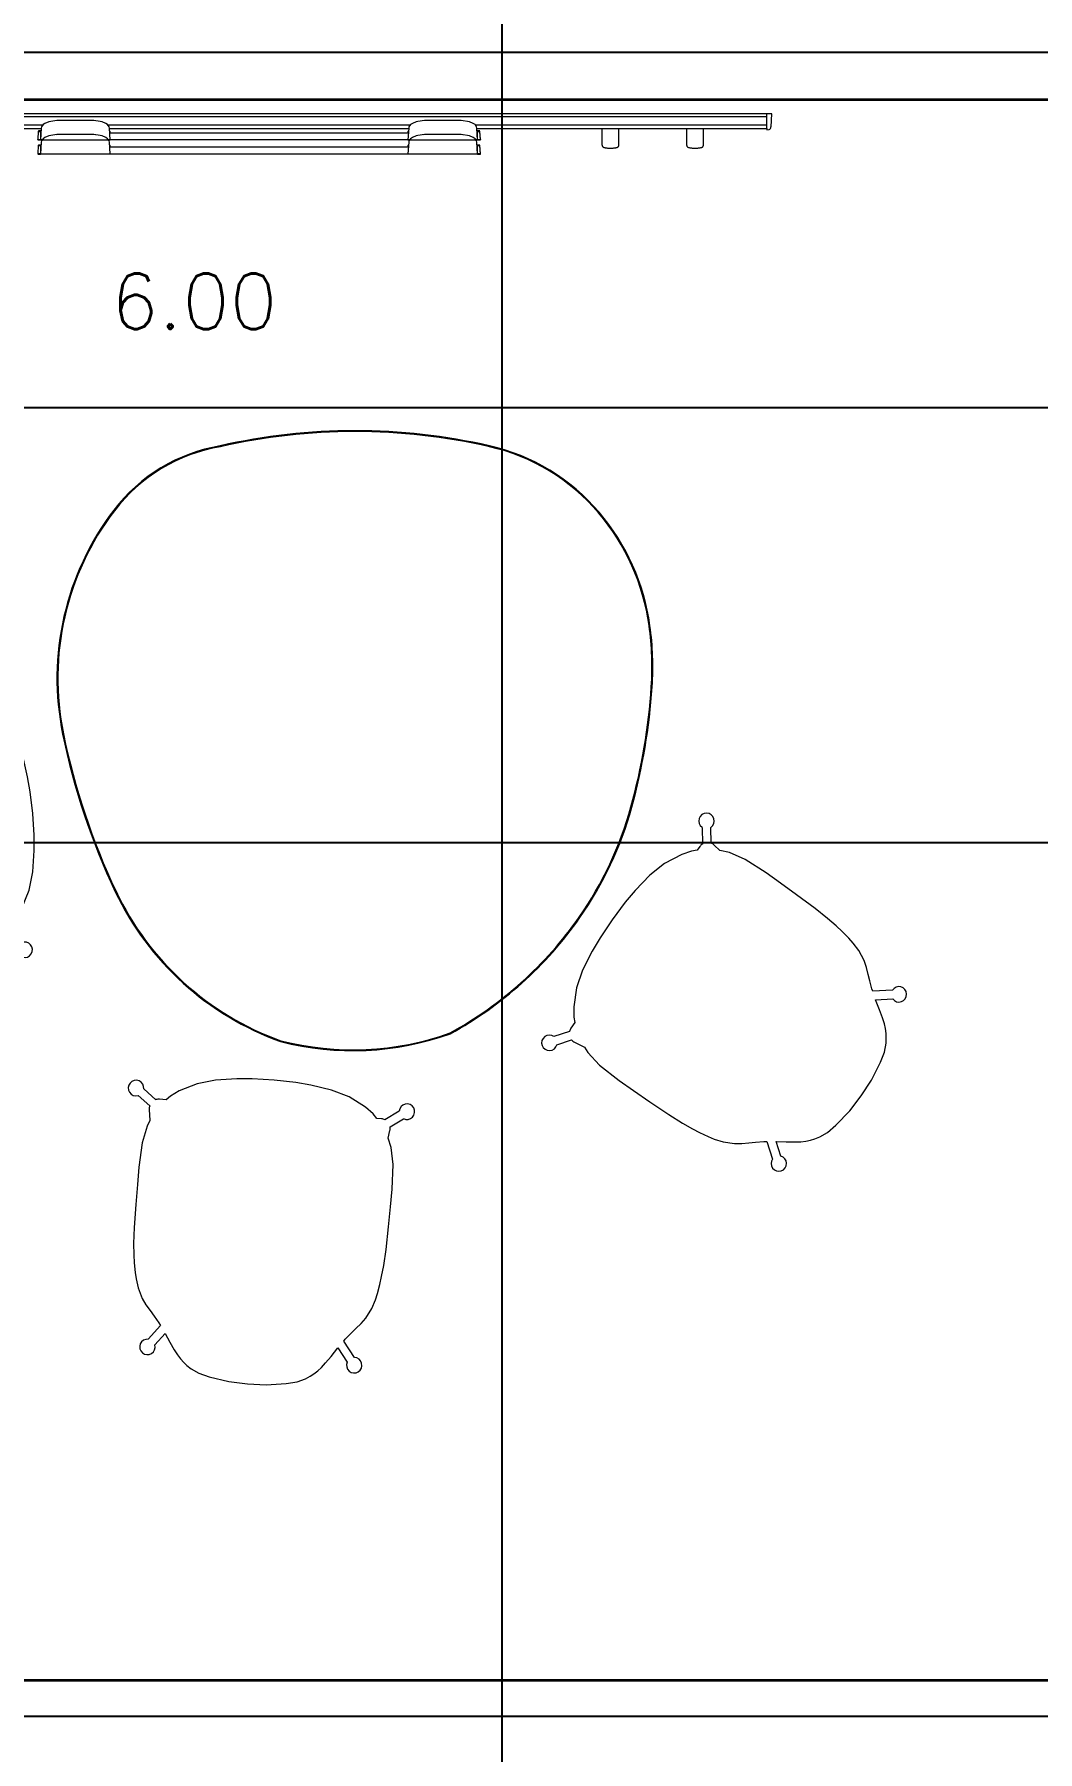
# Model space of a CAD drawing. Header units: inches. Extents: x -6 to 158, y 10 to 161.
# Drawn here: x 28.345 to 30.152, y 88.905 to 92.001 of the extents above; entities that cross this region are included whole.
import ezdxf

# ---------------------------------------------------------------- set-up
doc = ezdxf.new("R2010")
doc.units = ezdxf.units.IN
doc.header["$MEASUREMENT"] = 0
doc.linetypes.add('IMPORT-AI-Linetype-8', pattern=[7811.371918, 4882.107551, -976.421456, 976.421456, -976.421456])
doc.layers.add('A-WALL', color=5, linetype='Continuous', lineweight=9)
doc.layers.add('I-FURN', color=2, linetype='Continuous', lineweight=9)
doc.layers.add('HATCH ACERA QUIRIBI', color=33, linetype='FENCELINE1')
doc.layers.add('ZUCA-EJES', color=251, linetype='Continuous')
doc.layers.add('Sector terreno natural', color=7, linetype='Continuous', lineweight=13, true_color=0xa28c7c)
doc.styles.add('DETALLES$0$DETALLES$0$TEXTO GENERAL', font='romans.shx')
doc.linetypes.add('FENCELINE1', pattern='A,0.25,-0.1,[133,ltypeshp.shx,S=0.1,R=0,X=-0.1,Y=0],-0.1,1', length=1.45)
doc.dimstyles.new('DISTRIBUCIÓN$0$PLANTA ARQUITECTONICA$0$STANDARD', dxfattribs={"dimscale": 0, "dimtxt": 0.1, "dimasz": 0.075, "dimexe": 0.0333, "dimexo": 0.0333, "dimgap": 0.0333, "dimtad": 0, "dimtih": 1, "dimtoh": 1, "dimzin": 0, "dimdsep": 46, "dimtxsty": 'DETALLES$0$DETALLES$0$TEXTO GENERAL', "dimblk": 'DISTRIBUCIÓN$0$PLANTA ARQUITECTONICA$0$_ARCHTICK', "dimcen": 0.0333, "dimdle": 0.0333, "dimclrd": 124, "dimclre": 124, "dimclrt": 1, "dimaunit": 1, "dimadec": 0, "dimazin": 0, "dimtfac": 1, "dimtix": 1, "dimtmove": 2, "dimatfit": 3, "dimfxl": 2, "dimtolj": 1, "dimtzin": 0, "dimarcsym": 0})

# ---------------------------------------------------------------- blocks, each defined once
blk = doc.blocks.new('HermanMiller_Exclave_EXSB_SmallBoards1 - Tackable Pkg 1-622361-Level 1')
at = {"layer": 'I-FURN', "color": 251}
for p, q in [((6.5, -26.1), (5.2, -47)), ((7, -23.5), (6.5, -26.1)), ((7, -23.5), (6.5, -26.1)), ((9.9, -19.6), (7, -23.5)), ((8.4, -21.6), (7, -23.5)), ((13.2, -17.4), (9.9, -19.6)), ((19.9, -14.7), (13.2, -17.4)), ((34.7, -12.3), (19.9, -14.7)), ((34.7, -12.3), (32.6, -12.6)), ((101.2, -12.3), (34.7, -12.3)), ((101.2, -12.3), (34.7, -12.3)), ((112.8, -14), (101.2, -12.3)), ((103.5, -12.6), (101.2, -12.3)), ((116, -14.7), (112.8, -14)), ((122.7, -17.4), (116, -14.7)), ((126, -19.6), (122.7, -17.4)), ((128.9, -23.5), (126, -19.6)), ((128.9, -23.5), (127.4, -21.6)), ((129.4, -26.1), (128.9, -23.5)), ((129.4, -26.1), (128.9, -23.5)), ((130.6, -47), (129.4, -26.1)), ((668.5, -26.1), (667.2, -47)), ((669, -23.4), (668.5, -26.1)), ((669, -23.5), (668.5, -26.1)), ((671.9, -19.6), (669, -23.5)), ((670.4, -21.6), (669, -23.5)), ((675.1, -17.4), (671.9, -19.6)), ((681.9, -14.7), (675.1, -17.4)), ((685, -14), (681.9, -14.7)), ((696.7, -12.3), (685, -14)), ((696.7, -12.3), (694.3, -12.6)), ((763.2, -12.3), (696.7, -12.3)), ((763.2, -12.3), (696.7, -12.3)), ((778, -14.7), (763.2, -12.3)), ((765.2, -12.6), (763.2, -12.3)), ((784.7, -17.4), (778, -14.7)), ((788, -19.6), (784.7, -17.4)), ((790.8, -23.5), (788, -19.6)), ((790.8, -23.5), (789.4, -21.6)), ((791.4, -26.1), (790.8, -23.4)), ((791.4, -26.1), (790.8, -23.5)), ((792.6, -47), (791.4, -26.1)), ((0.9, -31.5), (0.1, -46.6)), ((0.1, -46.6), (5.2, -46.6)), ((0.1, -47.2), (5.2, -47.2)), ((0.8, -46.9), (5.2, -46.9)), ((0.9, -31.2), (5.2, -31.2)), ((0.9, -31.2), (0.9, -35.5)), ((5.1, -46.9), (1.6, -46.9)), ((1.6, -46.9), (5, -46.9)), ((5.2, -34.5), (5.2, -31.2)), ((5.2, -34.5), (5.2, -47.2)), ((5.2, -47), (130.6, -47)), ((792.6, -47.2), (5.2, -47.2)), ((129.7, -31.2), (130.9, -31.2)), ((130.9, -34.5), (130.9, -31.2)), ((130.9, -34.5), (667, -34.5)), ((667, -31.2), (668.2, -31.2)), ((667, -31.2), (667, -34.5)), ((667.2, -47), (792.6, -47)), ((792.6, -31.2), (792.6, -34.5)), ((792.6, -47.2), (792.6, -34.5)), ((792.6, -46.6), (797.7, -46.6)), ((792.6, -47.2), (797.9, -47.2)), ((792.7, -31.2), (796.9, -31.2)), ((792.7, -46.9), (797, -46.9)), ((796.2, -46.9), (792.7, -46.9)), ((792.8, -46.9), (796.2, -46.9)), ((794.4, -31.5), (795.5, -31.5)), ((797.9, -47.2), (796.9, -31.2)), ((796.9, -35.5), (796.9, -31.2)), ((797.7, -46.6), (796.9, -31.5))]:
    blk.add_line(p, q, dxfattribs=at)
at = {"layer": 'I-FURN', "color": 251, "flags": 128}
for points in [[(0.7, -47), (0.7, -47), (0.7, -47), (0.6, -47), (0.6, -47), (0.6, -46.9), (0.6, -46.9), (0.5, -46.9), (0.5, -46.9), (0.5, -46.9), (0.5, -46.9), (0.4, -46.9), (0.4, -46.9), (0.4, -46.9), (0.4, -46.9), (0.4, -46.9), (0.3, -46.8), (0.3, -46.8), (0.3, -46.8), (0.3, -46.8), (0.3, -46.8), (0.3, -46.8), (0.2, -46.7), (0.2, -46.7), (0.2, -46.7), (0.2, -46.7), (0.2, -46.7), (0.2, -46.6)], [(0.7, -47), (0.7, -47), (0.7, -47), (0.8, -47), (0.8, -47), (0.9, -47), (0.9, -47), (1, -47), (1.1, -47), (1.2, -47), (1.3, -47), (1.4, -47), (1.6, -47), (1.7, -47), (1.8, -47), (2, -47), (2.2, -47), (2.4, -47), (2.6, -47), (2.8, -47), (3, -47), (3.2, -47), (3.4, -47), (3.6, -47), (3.9, -47), (4.1, -47), (4.4, -47), (4.6, -47), (4.9, -47), (5.2, -47)], [(5.1, -47), (4.8, -47), (4.6, -47), (4.3, -47), (4.1, -47), (3.8, -47), (3.6, -47), (3.4, -47), (3.1, -47), (2.9, -47), (2.7, -47), (2.5, -47), (2.3, -47), (2.1, -47), (2, -47), (1.8, -47), (1.7, -47), (1.5, -47), (1.4, -47), (1.3, -47), (1.2, -47), (1.1, -47), (1, -47), (0.9, -47), (0.8, -47), (0.8, -47), (0.8, -47), (0.7, -47), (0.7, -47), (0.7, -47)], [(5.7, -31.1), (5.5, -31.1), (5.2, -31.1), (5, -31.1), (4.8, -31.1), (4.5, -31.1), (4.3, -31.1), (4.1, -31.1), (3.9, -31.1), (3.7, -31.1), (3.5, -31.1), (3.3, -31.1), (3.1, -31.1), (3, -31.1), (2.8, -31.1), (2.6, -31.1), (2.5, -31.1), (2.4, -31.1), (2.2, -31.1), (2.1, -31.1), (2, -31.1), (1.9, -31.1), (1.8, -31.1), (1.7, -31.1), (1.7, -31.1), (1.6, -31.1), (1.6, -31.1), (1.5, -31.1), (1.5, -31.1), (1.5, -31.1), (1.5, -31.1)], [(796.4, -31.1), (796.4, -31.1), (796.3, -31.1), (796.3, -31.1), (796.3, -31.1), (796.2, -31.1), (796.2, -31.1), (796.1, -31.1), (796, -31.1), (795.9, -31.1), (795.8, -31.1), (795.7, -31.1), (795.6, -31.1), (795.5, -31.1), (795.4, -31.1), (795.2, -31.1), (795.1, -31.1), (794.9, -31.1), (794.7, -31.1), (794.5, -31.1), (794.3, -31.1), (794.2, -31.1), (794, -31.1), (793.7, -31.1), (793.5, -31.1), (793.3, -31.1), (793.1, -31.1), (792.8, -31.1), (792.6, -31.1), (792.4, -31.1), (792.1, -31.1)], [(792.7, -47), (793, -47), (793.2, -47), (793.5, -47), (793.7, -47), (794, -47), (794.2, -47), (794.5, -47), (794.7, -47), (794.9, -47), (795.1, -47), (795.3, -47), (795.5, -47), (795.7, -47), (795.9, -47), (796, -47), (796.2, -47), (796.3, -47), (796.5, -47), (796.6, -47), (796.7, -47), (796.8, -47), (796.9, -47), (796.9, -47), (797, -47), (797.1, -47), (797.1, -47), (797.1, -47), (797.1, -47), (797.2, -47)], [(797.2, -47), (797.1, -47), (797.1, -47), (797.1, -47), (797.1, -47), (797, -47), (796.9, -47), (796.9, -47), (796.8, -47), (796.7, -47), (796.6, -47), (796.4, -47), (796.3, -47), (796.2, -47), (796, -47), (795.9, -47), (795.7, -47), (795.5, -47), (795.3, -47), (795.1, -47), (794.9, -47), (794.7, -47), (794.5, -47), (794.2, -47), (794, -47), (793.7, -47), (793.5, -47), (793.2, -47), (793, -47), (792.7, -47)], [(797.7, -46.6), (797.7, -46.6), (797.7, -46.7), (797.7, -46.7), (797.7, -46.7), (797.6, -46.7), (797.6, -46.7), (797.6, -46.8), (797.6, -46.8), (797.6, -46.8), (797.6, -46.8), (797.5, -46.8), (797.5, -46.8), (797.5, -46.9), (797.5, -46.9), (797.4, -46.9), (797.4, -46.9), (797.4, -46.9), (797.4, -46.9), (797.4, -46.9), (797.3, -46.9), (797.3, -46.9), (797.3, -46.9), (797.3, -46.9), (797.2, -47), (797.2, -47), (797.2, -47), (797.2, -47), (797.2, -47)]]:
    blk.add_lwpolyline(points, dxfattribs=at)
blk = doc.blocks.new('HermanMiller_Exclave_EXSB_SmallBoards1 - Tackable Pkg 1-V11-Level 1')
at = {"layer": 'I-FURN', "color": 251}
for p, q in [((6.5, -26.1), (5.2, -47)), ((7, -23.5), (6.5, -26.1)), ((7, -23.5), (6.5, -26.1)), ((9.9, -19.6), (7, -23.5)), ((9.9, -19.6), (7, -23.5)), ((13.2, -17.4), (9.9, -19.6)), ((19.9, -14.7), (13.2, -17.4)), ((34.7, -12.3), (19.9, -14.7)), ((101.2, -12.3), (34.7, -12.3)), ((101.2, -12.3), (34.7, -12.3)), ((112.8, -14), (101.2, -12.3)), ((116, -14.7), (112.8, -14)), ((122.7, -17.4), (116, -14.7)), ((126, -19.6), (122.7, -17.4)), ((128.9, -23.5), (126, -19.6)), ((128.9, -23.5), (126, -19.6)), ((129.4, -26.1), (128.9, -23.5)), ((129.4, -26.1), (128.9, -23.5)), ((130.6, -47), (129.4, -26.1)), ((668.5, -26.1), (667.2, -47)), ((669, -23.4), (668.5, -26.1)), ((669, -23.5), (668.5, -26.1)), ((671.9, -19.6), (669, -23.5)), ((671.9, -19.6), (669, -23.5)), ((675.1, -17.4), (671.9, -19.6)), ((681.9, -14.7), (675.1, -17.4)), ((685, -14), (681.9, -14.7)), ((696.7, -12.3), (685, -14)), ((763.2, -12.3), (696.7, -12.3)), ((763.2, -12.3), (696.7, -12.3)), ((778, -14.7), (763.2, -12.3)), ((784.7, -17.4), (778, -14.7)), ((788, -19.6), (784.7, -17.4)), ((790.8, -23.5), (788, -19.6)), ((790.8, -23.5), (788, -19.6)), ((791.4, -26.1), (790.8, -23.4)), ((791.4, -26.1), (790.8, -23.5)), ((792.6, -47), (791.4, -26.1)), ((0.9, -31.5), (0.1, -46.6)), ((0.1, -46.6), (5.2, -46.6)), ((0.1, -47.2), (5.2, -47.2)), ((0.8, -46.9), (5.2, -46.9)), ((0.9, -31.2), (5.2, -31.2)), ((0.9, -31.2), (0.9, -35.5)), ((5.1, -46.9), (1.6, -46.9)), ((1.6, -46.9), (5, -46.9)), ((5.2, -34.5), (5.2, -31.2)), ((5.2, -34.5), (5.2, -47.2)), ((5.2, -47), (130.6, -47)), ((8.3, -47.2), (5.2, -47.2)), ((670.2, -47.2), (127.6, -47.2)), ((129.7, -31.2), (130.9, -31.2)), ((130.9, -34.5), (130.9, -31.2)), ((130.9, -34.5), (667, -34.5)), ((667, -31.2), (668.2, -31.2)), ((667, -31.2), (667, -34.5)), ((667.2, -47), (792.6, -47)), ((792.6, -47.2), (789.6, -47.2)), ((792.6, -31.2), (792.6, -34.5)), ((792.6, -47.2), (792.6, -34.5)), ((792.6, -46.6), (797.7, -46.6)), ((792.6, -47.2), (797.9, -47.2)), ((792.7, -31.2), (796.9, -31.2)), ((792.7, -46.9), (797, -46.9)), ((796.2, -46.9), (792.7, -46.9)), ((792.8, -46.9), (796.2, -46.9)), ((794.4, -31.5), (795.5, -31.5)), ((797.9, -47.2), (796.9, -31.2)), ((796.9, -35.5), (796.9, -31.2)), ((797.7, -46.6), (796.9, -31.5))]:
    blk.add_line(p, q, dxfattribs=at)
at = {"layer": 'I-FURN', "color": 251, "flags": 128}
for points in [[(0.7, -47), (0.7, -47), (0.7, -47), (0.6, -47), (0.6, -47), (0.6, -46.9), (0.6, -46.9), (0.5, -46.9), (0.5, -46.9), (0.5, -46.9), (0.5, -46.9), (0.4, -46.9), (0.4, -46.9), (0.4, -46.9), (0.4, -46.9), (0.4, -46.9), (0.3, -46.8), (0.3, -46.8), (0.3, -46.8), (0.3, -46.8), (0.3, -46.8), (0.3, -46.8), (0.2, -46.7), (0.2, -46.7), (0.2, -46.7), (0.2, -46.7), (0.2, -46.7), (0.2, -46.6)], [(0.7, -47), (0.7, -47), (0.7, -47), (0.8, -47), (0.8, -47), (0.9, -47), (0.9, -47), (1, -47), (1.1, -47), (1.2, -47), (1.3, -47), (1.4, -47), (1.6, -47), (1.7, -47), (1.8, -47), (2, -47), (2.2, -47), (2.4, -47), (2.6, -47), (2.8, -47), (3, -47), (3.2, -47), (3.4, -47), (3.6, -47), (3.9, -47), (4.1, -47), (4.4, -47), (4.6, -47), (4.9, -47), (5.2, -47)], [(5.1, -47), (4.8, -47), (4.6, -47), (4.3, -47), (4.1, -47), (3.8, -47), (3.6, -47), (3.4, -47), (3.1, -47), (2.9, -47), (2.7, -47), (2.5, -47), (2.3, -47), (2.1, -47), (2, -47), (1.8, -47), (1.7, -47), (1.5, -47), (1.4, -47), (1.3, -47), (1.2, -47), (1.1, -47), (1, -47), (0.9, -47), (0.8, -47), (0.8, -47), (0.8, -47), (0.7, -47), (0.7, -47), (0.7, -47)], [(5.7, -31.1), (5.5, -31.1), (5.2, -31.1), (5, -31.1), (4.8, -31.1), (4.5, -31.1), (4.3, -31.1), (4.1, -31.1), (3.9, -31.1), (3.7, -31.1), (3.5, -31.1), (3.3, -31.1), (3.1, -31.1), (3, -31.1), (2.8, -31.1), (2.6, -31.1), (2.5, -31.1), (2.4, -31.1), (2.2, -31.1), (2.1, -31.1), (2, -31.1), (1.9, -31.1), (1.8, -31.1), (1.7, -31.1), (1.7, -31.1), (1.6, -31.1), (1.6, -31.1), (1.5, -31.1), (1.5, -31.1), (1.5, -31.1), (1.5, -31.1)], [(796.4, -31.1), (796.4, -31.1), (796.3, -31.1), (796.3, -31.1), (796.3, -31.1), (796.2, -31.1), (796.2, -31.1), (796.1, -31.1), (796, -31.1), (795.9, -31.1), (795.8, -31.1), (795.7, -31.1), (795.6, -31.1), (795.5, -31.1), (795.4, -31.1), (795.2, -31.1), (795.1, -31.1), (794.9, -31.1), (794.7, -31.1), (794.5, -31.1), (794.3, -31.1), (794.2, -31.1), (794, -31.1), (793.7, -31.1), (793.5, -31.1), (793.3, -31.1), (793.1, -31.1), (792.8, -31.1), (792.6, -31.1), (792.4, -31.1), (792.1, -31.1)], [(792.7, -47), (793, -47), (793.2, -47), (793.5, -47), (793.7, -47), (794, -47), (794.2, -47), (794.5, -47), (794.7, -47), (794.9, -47), (795.1, -47), (795.3, -47), (795.5, -47), (795.7, -47), (795.9, -47), (796, -47), (796.2, -47), (796.3, -47), (796.5, -47), (796.6, -47), (796.7, -47), (796.8, -47), (796.9, -47), (796.9, -47), (797, -47), (797.1, -47), (797.1, -47), (797.1, -47), (797.1, -47), (797.2, -47)], [(797.2, -47), (797.1, -47), (797.1, -47), (797.1, -47), (797.1, -47), (797, -47), (796.9, -47), (796.9, -47), (796.8, -47), (796.7, -47), (796.6, -47), (796.4, -47), (796.3, -47), (796.2, -47), (796, -47), (795.9, -47), (795.7, -47), (795.5, -47), (795.3, -47), (795.1, -47), (794.9, -47), (794.7, -47), (794.5, -47), (794.2, -47), (794, -47), (793.7, -47), (793.5, -47), (793.2, -47), (793, -47), (792.7, -47)], [(797.7, -46.6), (797.7, -46.6), (797.7, -46.7), (797.7, -46.7), (797.7, -46.7), (797.6, -46.7), (797.6, -46.7), (797.6, -46.8), (797.6, -46.8), (797.6, -46.8), (797.6, -46.8), (797.5, -46.8), (797.5, -46.8), (797.5, -46.9), (797.5, -46.9), (797.4, -46.9), (797.4, -46.9), (797.4, -46.9), (797.4, -46.9), (797.4, -46.9), (797.3, -46.9), (797.3, -46.9), (797.3, -46.9), (797.3, -46.9), (797.2, -47), (797.2, -47), (797.2, -47), (797.2, -47), (797.2, -47)]]:
    blk.add_lwpolyline(points, dxfattribs=at)
blk = doc.blocks.new('HermanMiller_Exclave_EXRC_RailCoatandBagClips - Place Bottom Rail-601961-Level 1')
at = {"layer": 'I-FURN', "color": 251}
for p, q in [((-15.2, -36), (-15.2, -65.9)), ((15.2, -65.9), (15.2, -36)), ((-2.9, -71.5), (2.9, -71.5))]:
    blk.add_line(p, q, dxfattribs=at)
for points in [[(-15.2, -65.9), (-15.2, -66.3), (-15.1, -67.2), (-14.6, -68.3), (-13.9, -69.2), (-12.7, -70), (-11.3, -70.5), (-9.5, -71), (-7.4, -71.2), (-5.2, -71.4), (-3.7, -71.5), (-2.9, -71.5)], [(2.9, -71.5), (3.7, -71.5), (5.2, -71.4), (7.4, -71.2), (9.5, -71), (11.3, -70.5), (12.7, -70), (13.9, -69.2), (14.6, -68.3), (15.1, -67.2), (15.2, -66.3), (15.2, -65.9)]]:
    blk.add_open_spline(points, degree=3, dxfattribs=at)
blk = doc.blocks.new('HermanMiller_Exclave_EXREC_RailEndCaps - Place Bottom Right-601967-Level 1')
at = {"layer": 'I-FURN', "color": 251}
for p, q in [((9, 0), (0, 0)), ((7.5, -23.8), (9, 0)), ((0, -26.5), (0, -28.9)), ((0, -28.9), (4.1, -28.7))]:
    blk.add_line(p, q, dxfattribs=at)
blk.add_arc((2.7, -24.1), 4.8, 286.6211, 2.6508, dxfattribs=at)
blk = doc.blocks.new('HermanMiller_Exclave_EXRL_WallRails - 96_W-601969-Level 1')
at = {"layer": 'I-FURN', "color": 251}
for p, q in [((722, 0), (0, 0)), ((0, 0), (0, -2.8)), ((6.1, -20.3), (657.7, -20.3)), ((6.1, -26.5), (657.7, -26.5)), ((16.9, -5.1), (646.6, -5.1)), ((665.8, -20.3), (719.1, -20.3)), ((665.8, -26.5), (719.1, -26.5)), ((678.9, -5.1), (722, -5.1)), ((722, -20.3), (734, -20.3)), ((722, -26.5), (734, -26.5)), ((742.2, -20.3), (755, -20.3)), ((742.2, -26.5), (755, -26.5)), ((771.1, 0), (754.3, 0)), ((754.3, -5.1), (771.1, -5.1)), ((757.1, -20.3), (771.1, -20.3)), ((757.1, -26.5), (771.1, -26.5)), ((2463.8, 0), (773.7, 0)), ((773.7, -5.1), (2463.8, -5.1)), ((773.7, -20.3), (1159.4, -20.3)), ((773.7, -26.5), (1156.5, -26.5)), ((1276.6, -20.3), (1821.4, -20.3)), ((1279.4, -26.5), (1818.5, -26.5)), ((1938.5, -20.3), (2463.8, -20.3)), ((1941.4, -26.5), (2463.8, -26.5)), ((2463.8, -26.5), (2463.8, 0))]:
    blk.add_line(p, q, dxfattribs=at)
blk = doc.blocks.new('HermanMiller_Collection_Eames_UpholsteredMoldedStool - Plastic - Bar Height-622366-Level 1')
at = {"layer": 'I-FURN', "color": 251}
for p, q in [((-103.3, 217.5), (-114.9, 214.8)), ((-86.5, 220.6), (-103.3, 217.5)), ((-71.8, 222.4), (-86.5, 220.6)), ((-51.7, 224.7), (-71.8, 222.4)), ((-22.8, 226.1), (-51.7, 224.7)), ((18.5, 227), (-22.8, 226.1)), ((54.6, 227.3), (18.5, 227)), ((86.3, 227.6), (54.6, 227.3)), ((130.7, 225.4), (86.3, 227.6)), ((161, 219.1), (130.7, 225.4)), ((171.7, 214.7), (161, 219.1)), ((191.6, 217.8), (171.7, 214.7)), ((214.7, 239.8), (198.1, 217.5)), ((210.1, 207.4), (227.6, 230.9)), ((-159.8, 192.9), (-169.5, 184.4)), ((-149.2, 200.6), (-159.8, 192.9)), ((-130.8, 209.7), (-149.2, 200.6)), ((-114.9, 214.8), (-130.8, 209.7)), ((211.5, 188.8), (211.5, 200.7)), ((218.5, 181.5), (211.5, 188.8)), ((-230.5, 170.8), (-208.2, 154.1)), ((-194.6, 163.8), (-221.4, 183.6)), ((-190.3, 166.9), (-194.6, 163.8)), ((-178.8, 176.4), (-190.3, 166.9)), ((-169.5, 184.4), (-178.8, 176.4)), ((229.5, 166.7), (218.5, 181.5)), ((245.3, 135.8), (229.5, 166.7)), ((-245, 128.7), (-251.4, 122.5)), ((-236, 135.5), (-245, 128.7)), ((-223.4, 144.2), (-236, 135.5)), ((-208.2, 154.1), (-223.4, 144.2)), ((254.7, 103.3), (245.3, 135.8)), ((-267.8, 101.7), (-274.4, 87.1)), ((-262.4, 109.8), (-267.8, 101.7)), ((-257.7, 116.2), (-262.4, 109.8)), ((-251.4, 122.5), (-257.7, 116.2)), ((260.3, 65.2), (254.7, 103.3)), ((-279.4, 68), (-284.7, 32.2)), ((-274.4, 87.1), (-279.4, 68)), ((262.6, 37.7), (260.3, 65.2)), ((-284.7, 32.2), (-286.1, -1.6)), ((263.7, -1.6), (262.6, 37.7)), ((-286.1, -1.6), (-284.7, -35.5)), ((262.6, -40.9), (263.7, -1.6)), ((-284.7, -35.5), (-279.4, -71.2)), ((260.3, -68.4), (262.6, -40.9)), ((-279.4, -71.2), (-274.4, -90.3)), ((-274.4, -90.3), (-267.8, -104.9)), ((254.7, -106.5), (260.3, -68.4)), ((-267.8, -104.9), (-262.4, -113)), ((-262.4, -113), (-257.7, -119.4)), ((-257.7, -119.4), (-251.4, -125.7)), ((245.3, -139), (254.7, -106.5)), ((-251.4, -125.7), (-245, -131.9)), ((-245, -131.9), (-236, -138.7)), ((-236, -138.7), (-223.4, -147.4)), ((-223.4, -147.4), (-207, -158.1)), ((229.5, -169.9), (245.3, -139)), ((-207, -158.1), (-231.2, -177.1)), ((-221.7, -189.6), (-193.8, -167.6)), ((-193.8, -167.6), (-190.2, -170.1)), ((-190.2, -170.1), (-178.8, -179.6)), ((-178.8, -179.6), (-169.5, -187.6)), ((211.1, -192.4), (218.5, -184.8)), ((218.5, -184.8), (229.5, -169.9)), ((-169.5, -187.6), (-159.8, -196.1)), ((-159.8, -196.1), (-149.2, -203.8)), ((-149.2, -203.8), (-130.8, -212.9)), ((-130.8, -212.9), (-114.9, -218)), ((161, -222.4), (177.6, -215.5)), ((177.6, -215.5), (191.2, -217.6)), ((227.7, -231.1), (209.9, -206.9)), ((211.1, -200.5), (211.1, -192.4)), ((-114.9, -218), (-103.3, -220.7)), ((-103.3, -220.7), (-86.5, -223.8)), ((-86.5, -223.8), (-71.8, -225.6)), ((-71.8, -225.6), (-51.7, -227.9)), ((-51.7, -227.9), (-22.8, -229.3)), ((-22.8, -229.3), (18.5, -230.2)), ((18.5, -230.2), (54.6, -230.6)), ((54.6, -230.6), (86.3, -230.8)), ((86.3, -230.8), (130.7, -228.6)), ((130.7, -228.6), (161, -222.4)), ((198.1, -217.3), (214.8, -239.9))]:
    blk.add_line(p, q, dxfattribs=at)
for centre, radius, start, end in [((227.8, 244.9), 14, 269.2577, 201.1598), ((194.2, 200.7), 17.3, 77.096, 98.837), ((-235.3, 183.8), 13.9, 359.0086, 290.0727), ((194.2, 200.7), 17.3, 0.0004, 22.7542), ((-235.6, -190.3), 13.9, 71.4276, 2.7932), ((193.9, -200.5), 17.3, 338.1827, 360), ((193.9, -200.5), 17.3, 261.1634, 284.2304), ((227.9, -245.1), 14, 158.4096, 90.4888)]:
    blk.add_arc(centre, radius, start, end, dxfattribs=at)
blk = doc.blocks.new('HermanMiller_Exclave_EXTD_TearDropTable1 - Lam 39H 42W 44D-601975-Level 1')
at = {"layer": 'I-FURN', "color": 251}
for centre, radius, start, end in [((-0.9, -532.3), 1093.2, 77.1793, 102.8207), ((-0.9, -532.3), 1091.6, 77.1793, 102.8207), ((-0.9, -532.3), 1091.6, 77.1793, 102.8207), ((-0.9, -532.3), 1091.6, 77.1793, 102.8207), ((-193, 233.1), 304.7, 99.5397, 142.7181), ((-193, 233.1), 303.1, 99.5225, 142.7181), ((-193, 233.1), 303.1, 99.5225, 142.7181), ((-193, 233.1), 303.1, 99.5225, 142.7181), ((160.6, 177.3), 363.8, 40.3519, 77.1793), ((160.6, 177.3), 363.8, 40.3519, 77.1793), ((160.6, 177.3), 363.8, 40.3519, 77.1793), ((160.6, 177.3), 365.4, 40.3519, 77.1793), ((-37.1, 114.4), 500.6, 142.7181, 191.5633), ((-37.1, 114.4), 499.1, 142.7181, 191.5633), ((-37.1, 114.4), 499.1, 142.7181, 191.5633), ((-37.1, 114.4), 499.1, 142.7181, 191.5633), ((133.3, 154.1), 399.7, 7.9404, 40.3519), ((133.3, 154.1), 399.7, 7.9404, 40.3519), ((133.3, 154.1), 399.7, 7.9404, 40.3519), ((133.3, 154.1), 401.3, 7.9404, 40.3519), ((-4.1, 134.9), 538.4, 356.2113, 7.9404), ((-4.1, 134.9), 538.4, 356.2113, 7.9404), ((-4.1, 134.9), 538.4, 356.2113, 7.9404), ((-4.1, 134.9), 540, 356.2113, 7.9404), ((-549, 171), 1084.5, 344.5923, 356.2113), ((-549, 171), 1084.5, 344.5923, 356.2113), ((-549, 171), 1084.5, 344.5923, 356.2113), ((-549, 171), 1086.1, 344.5923, 356.2113), ((695.7, 264.4), 1248.6, 191.5633, 205.3447), ((695.7, 264.4), 1247, 191.5633, 205.3447), ((695.7, 264.4), 1247, 191.5633, 205.3447), ((695.7, 264.4), 1247, 191.5633, 205.3447), ((-128, 55), 647.8, 325.0805, 344.5923), ((-128, 55), 647.8, 325.0805, 344.5923), ((-128, 55), 647.8, 325.0805, 344.5923), ((-128, 55), 649.4, 325.0805, 344.5923), ((43.4, -44.6), 526.8, 205.3447, 250.2173), ((43.4, -44.6), 525.2, 205.3447, 250.2173), ((43.4, -44.6), 525.2, 205.3447, 250.2173), ((43.4, -44.6), 525.2, 205.3447, 250.2173), ((-159.8, 77.2), 686.6, 298.7625, 325.0805), ((-159.8, 77.2), 686.6, 298.7625, 325.0805), ((-159.8, 77.2), 686.6, 298.7625, 325.0805), ((-159.8, 77.2), 688.2, 298.752, 325.0805), ((-4.9, -33.9), 522.8, 255.6045, 289.6896), ((-4.9, -33.9), 521.2, 255.621, 289.6758), ((-4.9, -33.9), 521.2, 255.621, 289.6758), ((-4.9, -33.9), 521.2, 255.621, 289.6758)]:
    blk.add_arc(centre, radius, start, end, dxfattribs=at)
blk = doc.blocks.new('DISTRIBUCIÓN$0$PLANTA ARQUITECTONICA$0$_ARCHTICK')
at = {"color": 0, "linetype": 'ByBlock', "const_width": 0.15}
blk.add_lwpolyline([(-0.5, -0.5), (0.5, 0.5)], dxfattribs=at)
blk = doc.blocks.new('*D1010')
at = {"layer": 'Defpoints', "color": 0, "transparency": 16777216}
for p in [(25.1368, 91.3272), (25.1368, 91.0139), (31.141, 91.0139)]:
    blk.add_point(p, dxfattribs=at)
at = {"layer": 'Sector terreno natural', "color": 124, "lineweight": -2, "transparency": 16777216}
for p, q in [((25.1368, 91.0472), (25.1368, 91.3605)), ((31.141, 91.0472), (31.141, 91.3605)), ((31.1743, 91.3272), (25.1035, 91.3272))]:
    blk.add_line(p, q, dxfattribs=at)
at = {"layer": 'Sector terreno natural', "color": 124, "lineweight": -2, "transparency": 16777216, "xscale": 0.075, "yscale": 0.075, "zscale": 0.075}
for p, rotation in [((25.1368, 91.3272), 180.0000000022218), ((31.141, 91.3272), 2.221822725800848e-09)]:
    blk.add_blockref('DISTRIBUCIÓN$0$PLANTA ARQUITECTONICA$0$_ARCHTICK', p, dxfattribs=dict(at, rotation=rotation))
at = {"layer": 'Sector terreno natural', "color": 1, "transparency": 16777216, "insert": (28.6324, 91.5193), "char_height": 0.1, "attachment_point": 5, "style": 'DETALLES$0$DETALLES$0$TEXTO GENERAL'}
blk.add_mtext('\\A1;6.00', dxfattribs=at)

msp = doc.modelspace()

# ---------------------------------------------------------------- hatches: boundary and pattern name
at = {"layer": 'HATCH ACERA QUIRIBI', "linetype": 'ByBlock'}
h = msp.add_hatch(dxfattribs=at)
h.set_pattern_fill('AR-SAND', color=33, scale=0.005)
h.set_pattern_definition([(37.5, (-2717.0635, -1543.11324), (-0.008000156, 0.244706619), [0, -0.19304, 0, -0.2159, 0, -0.206375]), (7.5, (-2717.0635, -1543.11324), (0.22476164, 0.35841255), [0, -0.10414, 0, -0.17399, 0, -0.066675]), (327.5, (-2717.2197, -1543.11324), (0.395496185, 0.000718592), [0, -0.0635, 0, -0.2286, 0, -0.29845]), (317.5, (-2717.2197, -1543.11324), (0.381778226, 0.11146466), [0, -0.03175, 0, -0.14986, 0, -0.17145])])
h.paths.add_polyline_path([(20.0346, 112.3765), (20.7064, 97.4211), (20.7064, 84.3621), (20.7064, 67.7191), (26.7389, 69.4585), (35.0142, 71.8447), (44.88, 77.1027), (47.8682, 92.7059), (50.122, 111.7901)])
h.paths.add_polyline_path([(21.2908, 111.1518), (21.9064, 97.448), (21.9064, 84.3621), (21.9064, 69.314), (26.4064, 70.6115), (34.5609, 72.9628), (43.8093, 77.8919), (46.6816, 92.8893), (48.775, 110.6162)], flags=16)

# ---------------------------------------------------------------- linework, layer by layer
at = {"layer": 'A-WALL', "lineweight": 35}
for p, q in [((25.2064, 91.8832), (31.0607, 91.8832)), ((31.2107, 89.0332), (25.2064, 89.0332))]:
    msp.add_line(p, q, dxfattribs=at)
at = {"layer": 'ZUCA-EJES', "color": 253, "linetype": 'IMPORT-AI-Linetype-8', "ltscale": 0.01}
for p, q in [((29.1868, 113.0964), (29.1868, 76.4303)), ((50.3482, 91.968), (25.0564, 91.968)), ((50.3482, 90.5429), (25.0261, 90.5429)), ((50.3482, 88.968), (25.0261, 88.968))]:
    msp.add_line(p, q, dxfattribs=at)

# ---------------------------------------------------------------- block references
at = {"layer": 'I-FURN', "xscale": 0.000999999999999, "yscale": 0.000999999999999, "zscale": 0.000999999999999}
for name, p in [('HermanMiller_Exclave_EXRL_WallRails - 96_W-601969-Level 1', (27.2005, 91.8575)), ('HermanMiller_Exclave_EXREC_RailEndCaps - Place Bottom Right-601967-Level 1', (29.6643, 91.8575)), ('HermanMiller_Exclave_EXSB_SmallBoards1 - Tackable Pkg 1-V11-Level 1', (28.3505, 91.8575)), ('HermanMiller_Exclave_EXSB_SmallBoards1 - Tackable Pkg 1-622361-Level 1', (28.3505, 91.8321)), ('HermanMiller_Exclave_EXRC_RailCoatandBagClips - Place Bottom Rail-601961-Level 1', (29.3825, 91.8671)), ('HermanMiller_Exclave_EXRC_RailCoatandBagClips - Place Bottom Rail-601961-Level 1', (29.5349, 91.8671)), ('HermanMiller_Exclave_EXTD_TearDropTable1 - Lam 39H 42W 44D-601975-Level 1', (28.923, 90.7252))]:
    msp.add_blockref(name, p, dxfattribs=at)
for p, rotation in [((28.0788, 90.5747), 4.999999999999905), ((29.6, 90.2509), 144.6999999999998), ((28.7518, 89.8528), 84.99999999999994)]:
    msp.add_blockref('HermanMiller_Collection_Eames_UpholsteredMoldedStool - Plastic - Bar Height-622366-Level 1', p, dxfattribs=dict(at, rotation=rotation))

# ---------------------------------------------------------------- dimensions: what is measured, and where the dimension line sits
at = {"layer": 'Sector terreno natural', "color": 2}
dim = msp.add_linear_dim(base=(25.1368, 91.3272), p1=(31.141, 91.0139), p2=(25.1368, 91.0139), angle=180, dimstyle='DISTRIBUCIÓN$0$PLANTA ARQUITECTONICA$0$STANDARD', override={"dimscale": 1}, dxfattribs=at)
dim.commit()
dim.dimension.update_dxf_attribs({"geometry": '*D1010', "text_midpoint": (28.6324, 91.5193), "dimtype": 161})

doc.saveas('drawing.dxf')
